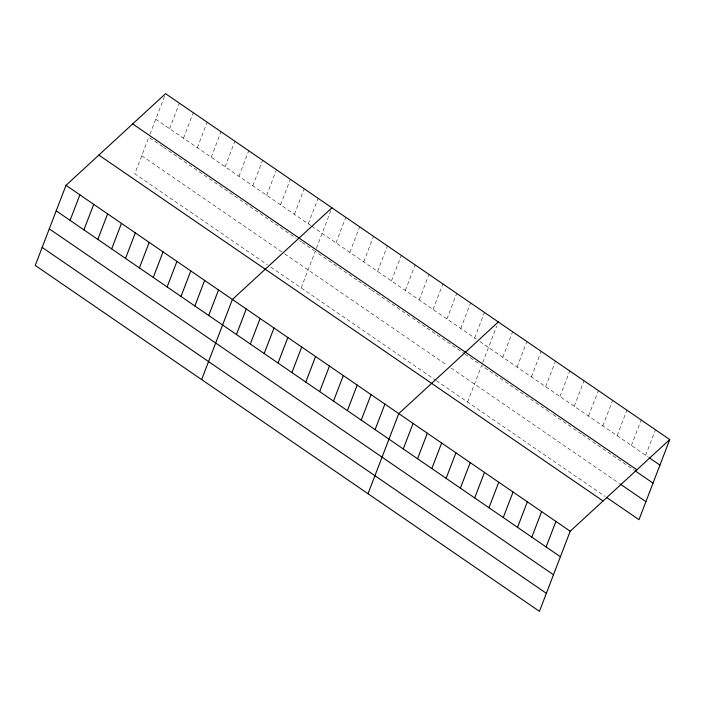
<?xml version="1.0" encoding="UTF-8"?>
<svg xmlns="http://www.w3.org/2000/svg" width="705" height="705" viewBox="0 0 705 705"><rect width="100%" height="100%" fill="white"/><g stroke="black" fill="none" stroke-linecap="round" stroke-linejoin="round"><path stroke-width="0.53" stroke-dasharray="3.52 2.64" d="M149.989 134.206L165.164 94.69M169.614 128.715L179.414 103.186M183.485 138.224L193.285 112.694M197.347 147.733L207.147 122.203M211.209 157.25L221.018 131.72M225.08 166.759L234.88 141.229M238.942 176.276L248.742 150.747M252.813 185.785L262.613 160.255M266.675 195.303L276.475 169.764M280.537 204.811L290.337 179.281M294.408 214.32L304.207 188.79M308.27 223.838L318.07 198.308M301.185 287.931L315.223 251.359L356.818 279.894M316.378 248.354L331.544 208.839M336.003 242.864L345.802 217.325M349.865 252.372L359.665 226.843M363.736 261.881L373.535 236.351M377.598 271.399L387.398 245.869M391.46 280.907L401.268 255.377M405.331 290.425L415.13 264.895M419.193 299.933L428.993 274.404M433.064 309.442L442.863 283.912M446.926 318.96L456.725 293.43M460.788 328.468L470.587 302.938M474.659 337.986L484.458 312.456M467.574 402.079L481.612 365.507L551.248 413.289M482.758 362.502L496.752 326.054M502.806 357.294L512.605 331.764M517.091 367.094L526.891 341.564M531.376 376.893L541.176 351.363M545.661 386.701L555.461 361.163M559.946 396.501L569.755 370.971M574.24 406.3L584.04 380.77M588.525 416.1L598.325 390.57M602.81 425.899L612.61 400.369M617.095 435.699L626.895 410.169M631.38 445.498L641.18 419.969M645.665 455.298L655.465 429.768M155.752 119.198L310.87 225.618M311.733 226.217L476.386 339.175M479.858 341.546L648.344 457.14M162.705 146.728L148.834 137.211L134.796 173.782L267.389 264.745M163.569 147.319L296.162 238.281M299.625 240.661L301.361 241.85M302.225 242.441L314.36 250.768M358.554 281.083L370.68 289.411M371.553 290.002L426.146 327.455M427.01 328.054L464.278 353.619M465.141 354.21L479.876 364.318M553.037 414.514L581.607 434.113M582.497 434.721L634.288 470.253M141.714 155.77L283.833 253.271M284.697 253.862L446.75 365.04M451.085 368.01L619.122 483.295M270.852 267.125L435.505 380.083M436.369 380.674L605.066 496.408"/><path stroke-width="1.06" d="M66.006 185.318L35.25 265.433L539.448 611.332L570.204 531.217L669.75 439.567L165.552 93.668L66.006 185.318L570.204 531.217M70.068 220.357L79.868 194.827M83.93 229.874L93.73 204.344M97.801 239.383L107.601 213.853M111.663 248.9L121.463 223.362M125.525 258.409L135.334 232.879M139.396 267.918L149.196 242.388M153.258 277.435L163.058 251.905M167.129 286.944L176.929 261.414M180.991 296.461L190.791 270.923M194.853 305.97L204.653 280.44M208.724 315.479L218.524 289.949M201.639 379.581L232.386 299.466L331.94 207.816M236.457 334.505L246.256 308.975M250.319 344.022L260.119 318.493M264.181 353.531L273.981 328.001M278.052 363.04L287.851 337.51M291.914 372.557L301.714 347.027M305.776 382.066L315.584 356.536M319.647 391.583L329.446 366.054M333.509 401.092L343.309 375.562M347.38 410.61L357.179 385.071M361.242 420.118L371.041 394.589M375.104 429.627L384.904 404.097M368.019 493.72L398.774 413.615L498.32 321.965M403.26 448.944L413.06 423.414M417.545 458.743L427.345 433.214M431.83 468.543L441.63 443.013M446.115 478.342L455.915 452.813M460.4 488.142L470.2 462.612M474.685 497.95L484.485 472.412M488.97 507.75L498.77 482.22M503.255 517.549L513.055 492.02M517.54 527.349L527.34 501.819M531.826 537.148L541.634 511.618M546.111 546.948L555.919 521.418M669.75 439.567L638.994 519.682L606.855 497.633M649.235 457.748L659.951 465.106M132.699 123.913L636.897 469.812M635.179 470.861L653.033 483.11M620.021 483.912L645.912 501.669M98.85 155.074L603.048 500.973M56.206 210.848L560.404 556.747M49.288 228.861L553.487 574.76M42.168 247.42L546.366 593.319"/></g></svg>
